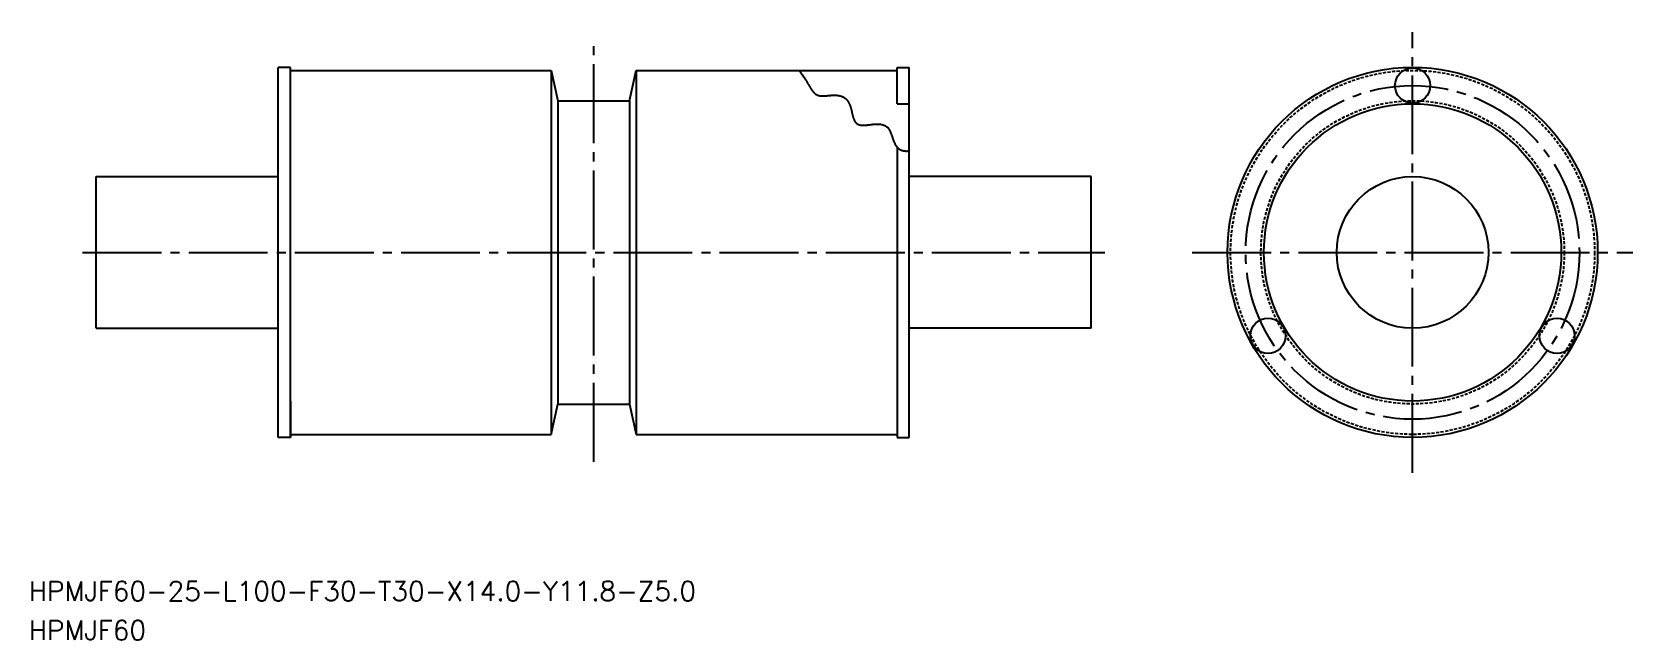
# Model space of a CAD drawing. Extents: x 48 to 312, y 134 to 234.
import ezdxf

# ---------------------------------------------------------------- set-up
doc = ezdxf.new("R2010")
doc.units = 0
doc.linetypes.add('CENTER', pattern=[17.5, 13, -1.5, 1.5, -1.5])
doc.linetypes.add('DASHED', pattern=[0.75, 0.5, -0.25])
doc.layers.get('0').update_dxf_attribs({"linetype": 'CONTINUOUS'})
doc.layers.add('CENTER', color=1, linetype='CENTER')
doc.styles.get("Standard").update_dxf_attribs({"font": 'txt.shx', "bigfont": '@extfont2.shx'})

msp = doc.modelspace()

# ---------------------------------------------------------------- linework, layer by layer
at = {"color": 7, "linetype": 'CONTINUOUS'}
for p, q in [((88.79, 167.43), (88.79, 228.43)), ((90.79, 228.43), (88.79, 228.43)), ((90.79, 167.43), (90.79, 228.43)), ((90.79, 227.93), (133.79, 227.93)), ((133.79, 227.93), (134.89, 222.93)), ((133.79, 227.93), (133.79, 167.93)), ((146.69, 222.93), (147.79, 227.93)), ((147.79, 227.93), (190.79, 227.93)), ((147.79, 227.93), (147.79, 167.93)), ((190.79, 222.43), (190.79, 228.43)), ((190.79, 228.43), (192.79, 228.43)), ((192.79, 167.43), (192.79, 228.43)), ((134.89, 222.93), (146.69, 222.93)), ((134.89, 222.93), (146.69, 222.93)), ((134.89, 222.93), (134.89, 172.93)), ((146.69, 222.93), (146.69, 172.93)), ((190.79, 222.43), (192.79, 222.43)), ((190.79, 215.28), (190.79, 167.43)), ((58.79, 210.43), (88.79, 210.43)), ((58.79, 185.43), (58.79, 210.43)), ((222.79, 210.43), (192.79, 210.43)), ((222.79, 185.43), (222.79, 210.43)), ((58.79, 185.43), (88.79, 185.43)), ((88.79, 167.43), (88.79, 185.43)), ((192.79, 167.43), (192.79, 185.43)), ((222.79, 185.43), (192.79, 185.43)), ((90.79, 173.43), (90.79, 167.43)), ((133.79, 167.93), (134.89, 172.93)), ((134.89, 172.93), (146.69, 172.93)), ((134.89, 172.93), (146.69, 172.93)), ((146.69, 172.93), (147.79, 167.93)), ((90.79, 167.43), (88.79, 167.43)), ((90.79, 167.93), (133.79, 167.93)), ((147.79, 167.93), (190.79, 167.93)), ((190.79, 167.43), (192.79, 167.43))]:
    msp.add_line(p, q, dxfattribs=at)
at = {"color": 3}
msp.add_polyline3d([(174.6, 227.98, 0), (174.68, 227.87, 0), (174.76, 227.76, 0), (174.84, 227.65, 0), (174.91, 227.54, 0), (174.99, 227.44, 0), (175.06, 227.33, 0), (175.13, 227.23, 0), (175.2, 227.13, 0), (175.26, 227.03, 0), (175.33, 226.94, 0), (175.39, 226.84, 0), (175.45, 226.75, 0), (175.51, 226.65, 0), (175.57, 226.56, 0), (175.63, 226.47, 0), (175.68, 226.38, 0), (175.74, 226.3, 0), (175.79, 226.21, 0), (175.84, 226.13, 0), (175.89, 226.05, 0), (175.94, 225.97, 0), (175.99, 225.89, 0), (176.04, 225.81, 0), (176.09, 225.73, 0), (176.13, 225.66, 0), (176.18, 225.59, 0), (176.22, 225.51, 0), (176.26, 225.44, 0), (176.3, 225.38, 0), (176.35, 225.31, 0), (176.39, 225.24, 0), (176.43, 225.18, 0), (176.47, 225.12, 0), (176.5, 225.06, 0), (176.54, 225, 0), (176.58, 224.94, 0), (176.62, 224.88, 0), (176.65, 224.82, 0), (176.69, 224.77, 0), (176.73, 224.72, 0), (176.76, 224.67, 0), (176.8, 224.62, 0), (176.83, 224.57, 0), (176.87, 224.52, 0), (176.9, 224.48, 0), (176.94, 224.43, 0), (176.98, 224.39, 0), (177.01, 224.35, 0), (177.05, 224.31, 0), (177.08, 224.27, 0), (177.12, 224.23, 0), (177.16, 224.2, 0), (177.19, 224.16, 0), (177.23, 224.13, 0), (177.27, 224.1, 0), (177.3, 224.07, 0), (177.34, 224.04, 0), (177.38, 224.01, 0), (177.42, 223.98, 0), (177.46, 223.96, 0), (177.5, 223.93, 0), (177.54, 223.91, 0), (177.58, 223.89, 0), (177.63, 223.87, 0), (177.67, 223.85, 0), (177.72, 223.83, 0), (177.76, 223.82, 0), (177.81, 223.8, 0), (177.86, 223.79, 0), (177.9, 223.78, 0), (177.95, 223.77, 0), (178, 223.76, 0), (178.06, 223.75, 0), (178.11, 223.74, 0), (178.16, 223.73, 0), (178.22, 223.73, 0), (178.28, 223.73, 0), (178.33, 223.72, 0), (178.39, 223.72, 0), (178.45, 223.72, 0), (178.51, 223.72, 0), (178.58, 223.72, 0), (178.64, 223.72, 0), (178.7, 223.73, 0), (178.77, 223.73, 0), (178.83, 223.73, 0), (178.9, 223.74, 0), (178.96, 223.74, 0), (179.03, 223.74, 0), (179.09, 223.75, 0), (179.16, 223.76, 0), (179.23, 223.76, 0), (179.3, 223.77, 0), (179.37, 223.77, 0), (179.43, 223.78, 0), (179.5, 223.79, 0), (179.57, 223.79, 0), (179.64, 223.8, 0), (179.71, 223.8, 0), (179.78, 223.81, 0), (179.85, 223.81, 0), (179.92, 223.82, 0), (179.99, 223.82, 0), (180.06, 223.83, 0), (180.13, 223.83, 0), (180.2, 223.83, 0), (180.26, 223.84, 0), (180.33, 223.84, 0), (180.4, 223.84, 0), (180.47, 223.84, 0), (180.53, 223.84, 0), (180.6, 223.84, 0), (180.67, 223.84, 0), (180.73, 223.83, 0), (180.8, 223.83, 0), (180.86, 223.82, 0), (180.92, 223.82, 0), (180.99, 223.81, 0), (181.05, 223.8, 0), (181.11, 223.79, 0), (181.17, 223.78, 0), (181.23, 223.77, 0), (181.29, 223.76, 0), (181.35, 223.74, 0), (181.41, 223.73, 0), (181.46, 223.71, 0), (181.52, 223.7, 0), (181.57, 223.68, 0), (181.63, 223.66, 0), (181.68, 223.64, 0), (181.74, 223.62, 0), (181.79, 223.59, 0), (181.84, 223.57, 0), (181.89, 223.55, 0), (181.94, 223.52, 0), (181.99, 223.49, 0), (182.04, 223.46, 0), (182.08, 223.43, 0), (182.13, 223.4, 0), (182.18, 223.37, 0), (182.22, 223.34, 0), (182.26, 223.31, 0), (182.31, 223.27, 0), (182.35, 223.23, 0), (182.39, 223.2, 0), (182.43, 223.16, 0), (182.47, 223.12, 0), (182.51, 223.08, 0), (182.54, 223.03, 0), (182.58, 222.99, 0), (182.61, 222.95, 0), (182.65, 222.9, 0), (182.68, 222.85, 0), (182.71, 222.8, 0), (182.74, 222.75, 0), (182.77, 222.7, 0), (182.8, 222.65, 0), (182.83, 222.6, 0), (182.86, 222.54, 0), (182.88, 222.49, 0), (182.91, 222.43, 0), (182.93, 222.38, 0), (182.96, 222.32, 0), (182.98, 222.26, 0), (183, 222.2, 0), (183.03, 222.14, 0), (183.05, 222.08, 0), (183.07, 222.02, 0), (183.09, 221.96, 0), (183.11, 221.9, 0), (183.13, 221.84, 0), (183.14, 221.78, 0), (183.16, 221.71, 0), (183.18, 221.65, 0), (183.2, 221.59, 0), (183.21, 221.52, 0), (183.23, 221.46, 0), (183.25, 221.4, 0), (183.26, 221.33, 0), (183.28, 221.27, 0), (183.29, 221.2, 0), (183.31, 221.14, 0), (183.32, 221.08, 0), (183.34, 221.01, 0), (183.35, 220.95, 0), (183.37, 220.89, 0), (183.38, 220.83, 0), (183.4, 220.76, 0), (183.41, 220.7, 0), (183.43, 220.64, 0), (183.45, 220.58, 0), (183.46, 220.52, 0), (183.48, 220.46, 0), (183.49, 220.4, 0), (183.51, 220.34, 0), (183.52, 220.28, 0), (183.54, 220.23, 0), (183.56, 220.17, 0), (183.57, 220.12, 0), (183.59, 220.06, 0), (183.61, 220.01, 0), (183.63, 219.96, 0), (183.65, 219.91, 0), (183.67, 219.86, 0), (183.69, 219.81, 0), (183.71, 219.76, 0), (183.73, 219.71, 0), (183.75, 219.67, 0), (183.77, 219.62, 0), (183.8, 219.58, 0), (183.82, 219.54, 0), (183.84, 219.5, 0), (183.87, 219.46, 0), (183.9, 219.43, 0), (183.92, 219.39, 0), (183.95, 219.36, 0), (183.98, 219.32, 0), (184.01, 219.29, 0), (184.04, 219.26, 0), (184.07, 219.23, 0), (184.1, 219.2, 0), (184.13, 219.18, 0), (184.17, 219.15, 0), (184.2, 219.13, 0), (184.24, 219.1, 0), (184.28, 219.08, 0), (184.32, 219.06, 0), (184.35, 219.04, 0), (184.39, 219.02, 0), (184.44, 219.01, 0), (184.48, 218.99, 0), (184.52, 218.98, 0), (184.57, 218.96, 0), (184.61, 218.95, 0), (184.66, 218.94, 0), (184.71, 218.93, 0), (184.76, 218.92, 0), (184.81, 218.91, 0), (184.86, 218.9, 0), (184.91, 218.9, 0), (184.97, 218.89, 0), (185.03, 218.89, 0), (185.08, 218.89, 0), (185.14, 218.89, 0), (185.2, 218.89, 0), (185.27, 218.89, 0), (185.33, 218.89, 0), (185.39, 218.89, 0), (185.46, 218.89, 0), (185.53, 218.9, 0), (185.6, 218.9, 0), (185.67, 218.91, 0), (185.74, 218.92, 0), (185.81, 218.92, 0), (185.89, 218.93, 0), (185.97, 218.94, 0), (186.04, 218.95, 0), (186.12, 218.96, 0), (186.2, 218.97, 0), (186.28, 218.98, 0), (186.36, 218.99, 0), (186.44, 219, 0), (186.53, 219.01, 0), (186.61, 219.02, 0), (186.69, 219.03, 0), (186.78, 219.04, 0), (186.86, 219.05, 0), (186.94, 219.05, 0), (187.03, 219.06, 0), (187.11, 219.07, 0), (187.2, 219.07, 0), (187.28, 219.08, 0), (187.37, 219.08, 0), (187.45, 219.08, 0), (187.54, 219.08, 0), (187.62, 219.08, 0), (187.7, 219.08, 0), (187.79, 219.07, 0), (187.87, 219.07, 0), (187.95, 219.06, 0), (188.03, 219.05, 0), (188.11, 219.04, 0), (188.19, 219.02, 0), (188.27, 219.01, 0), (188.35, 218.99, 0), (188.43, 218.97, 0), (188.5, 218.94, 0), (188.58, 218.92, 0), (188.65, 218.89, 0), (188.72, 218.86, 0), (188.79, 218.82, 0), (188.86, 218.78, 0), (188.93, 218.74, 0), (188.99, 218.7, 0), (189.06, 218.65, 0), (189.12, 218.6, 0), (189.18, 218.55, 0), (189.24, 218.49, 0), (189.29, 218.43, 0), (189.35, 218.37, 0), (189.4, 218.3, 0), (189.45, 218.22, 0), (189.49, 218.15, 0), (189.54, 218.07, 0), (189.58, 217.98, 0), (189.62, 217.9, 0), (189.66, 217.81, 0), (189.7, 217.71, 0), (189.74, 217.62, 0), (189.77, 217.52, 0), (189.81, 217.42, 0), (189.85, 217.32, 0), (189.88, 217.22, 0), (189.92, 217.12, 0), (189.95, 217.01, 0), (189.99, 216.91, 0), (190.02, 216.8, 0), (190.06, 216.7, 0), (190.1, 216.59, 0), (190.13, 216.49, 0), (190.17, 216.38, 0), (190.21, 216.28, 0), (190.26, 216.17, 0), (190.3, 216.07, 0), (190.35, 215.97, 0), (190.39, 215.87, 0), (190.44, 215.78, 0), (190.5, 215.68, 0), (190.55, 215.59, 0), (190.61, 215.5, 0), (190.67, 215.41, 0), (190.74, 215.33, 0), (190.81, 215.25, 0), (190.88, 215.18, 0), (190.96, 215.1, 0), (191.04, 215.04, 0), (191.12, 214.97, 0), (191.21, 214.92, 0), (191.3, 214.86, 0), (191.4, 214.81, 0), (191.51, 214.77, 0), (191.62, 214.73, 0), (191.73, 214.7, 0), (191.85, 214.68, 0), (191.98, 214.66, 0), (192.11, 214.65, 0), (192.25, 214.64, 0), (192.39, 214.64, 0), (192.54, 214.65, 0), (192.7, 214.67, 0), (192.85, 214.69, 0)], dxfattribs=at)
at = {"color": 7, "linetype": 'CONTINUOUS'}
for centre, radius in [((275.75, 197.93), 30.5), ((275.75, 225.43), 2.9), ((275.75, 197.93), 24.5), ((275.75, 197.93), 12.5), ((251.93, 184.18), 2.9), ((299.56, 184.18), 2.9)]:
    msp.add_circle(centre, radius, dxfattribs=at)
at = {"color": 3, "linetype": 'DASHED'}
for radius in [30, 25]:
    msp.add_circle((275.75, 197.93), radius, dxfattribs=at)
at = {"layer": 'CENTER', "color": 1, "linetype": 'CENTER'}
for p, q in [((140.79, 163.43), (140.79, 232.43)), ((275.75, 161.6), (275.75, 234.25)), ((56.54, 197.93), (225.04, 197.93)), ((239.42, 197.93), (312.07, 197.93))]:
    msp.add_line(p, q, dxfattribs=at)
msp.add_circle((275.75, 197.93), 27.5, dxfattribs=at)

# ---------------------------------------------------------------- texts
at = {"color": 7, "linetype": 'CONTINUOUS'}
for s, p in [('HPMJF60-25-L100-F30-T30-X14.0-Y11.8-Z5.0', (47.66, 140.5)), ('HPMJF60', (47.66, 134.04))]:
    msp.add_text(s, height=3.2, dxfattribs=at).set_placement(p)

doc.saveas('drawing.dxf')
